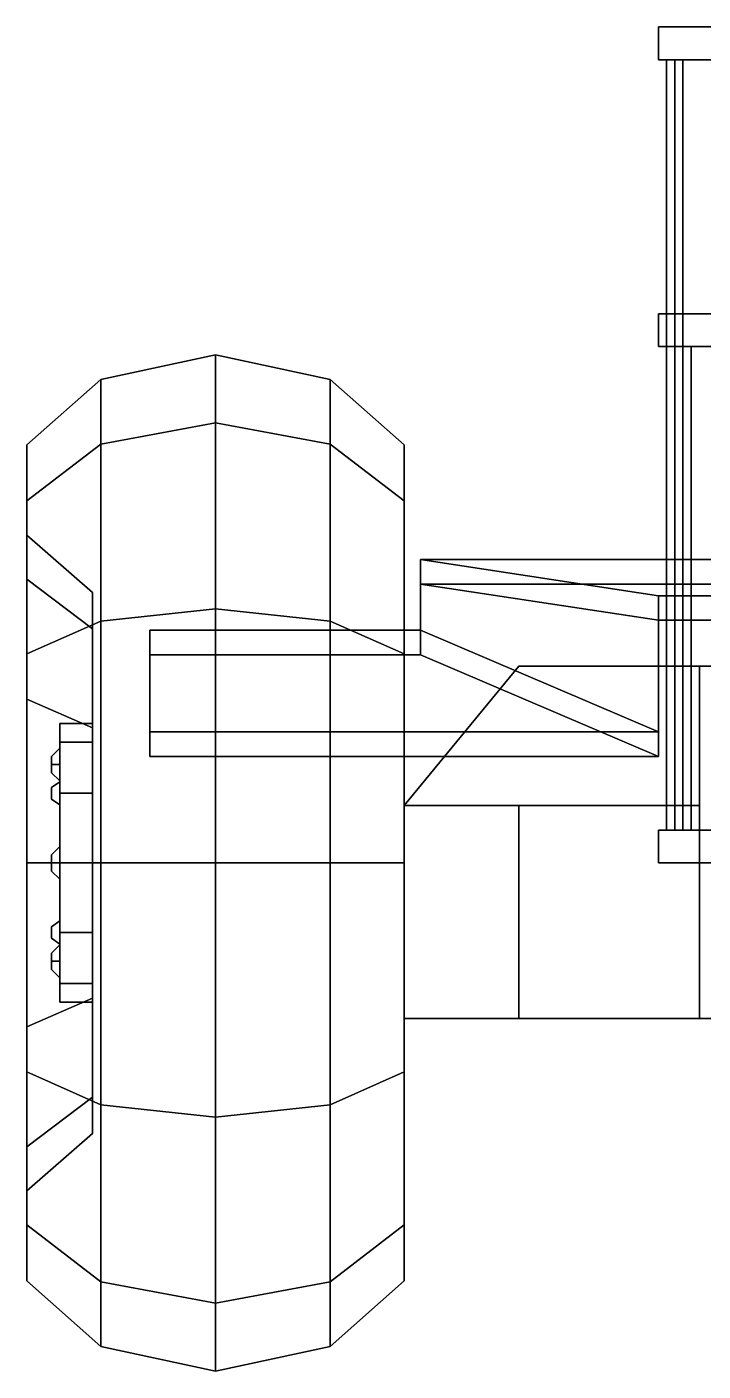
# Model space of a CAD drawing. Header units: millimetres. Extents: x -1.2 to 1.2, y -7.7 to 11.6.
# Drawn here: x -1.22 to -0.395, y -0.62 to 1.02 of the extents above; entities that cross this region are included whole.
import ezdxf

# ---------------------------------------------------------------- set-up
doc = ezdxf.new("R2010")
doc.units = ezdxf.units.MM
for name, color, linetype in [('CYLYNDER1', 1, 'Continuous'), ('turret', 2, 'Continuous'), ('wheels', 2, 'Continuous')]:
    doc.layers.add(name, color=color, linetype=linetype)

msp = doc.modelspace()

# ---------------------------------------------------------------- linework, layer by layer
for points in [[(-0.76, 0.07, 0.56), (-0.76, 0.07, 0.6), (-0.62, 0.24, 0.6), (-0.62, 0.24, 0.56)], [(-0.4, 0.24, 0.56), (-0.4, 0.07, 0.56), (-0.76, 0.07, 0.56), (-0.62, 0.24, 0.56)], [(-0.62, 0.24, 0.6), (-0.76, 0.07, 0.6), (-0.4, 0.07, 0.6), (-0.4, 0.24, 0.6)], [(-0.62, 0.24, 0.56), (-0.62, 0.24, 0.6), (-0.4, 0.24, 0.6), (-0.4, 0.24, 0.56)], [(-0.4, 0.24, 0.38), (-0.4, 0.07, 0.38), (-0.4, 0.07, 0.56), (-0.4, 0.24, 0.56)], [(0.14, 0.24, 0.47), (0.4, 0.24, 0.38), (-0.4, 0.24, 0.38), (-0.14, 0.24, 0.47)], [(0.4, 0.24, 0.38), (0.4, -0.19, 0.38), (-0.4, -0.19, 0.38), (-0.4, 0.24, 0.38)], [(-0.4, 0.24, 0.79), (-0.4, -0.19, 0.79), (0.4, -0.19, 0.79), (0.4, 0.24, 0.79)], [(-0.4, 0.24, 0.6), (-0.4, 0.07, 0.6), (-0.4, 0.07, 0.76), (-0.4, 0.24, 0.79)], [(-0.4, 0.07, 0.76), (-0.4, -0.19, 0.76), (-0.4, -0.19, 0.79), (-0.4, 0.24, 0.79)], [(0.4, 0.24, 0.79), (0.14, 0.24, 0.66), (-0.14, 0.24, 0.66), (-0.4, 0.24, 0.79)], [(-0.14, 0.24, 0.47), (-0.4, 0.24, 0.38), (-0.4, 0.24, 0.79), (-0.14, 0.24, 0.66)], [(-0.76, 0.07, 0.45), (-0.76, 0.07, 0.69), (-0.62, 0.07, 0.76), (-0.62, 0.07, 0.38)], [(-0.76, -0.19, 0.45), (-0.76, -0.19, 0.69), (-0.76, 0.07, 0.69), (-0.76, 0.07, 0.45)], [(-0.76, 0.07, 0.69), (-0.76, -0.19, 0.69), (-0.62, -0.19, 0.76), (-0.62, 0.07, 0.76)], [(-0.62, 0.07, 0.38), (-0.62, -0.19, 0.38), (-0.76, -0.19, 0.45), (-0.76, 0.07, 0.45)], [(-0.62, 0.07, 0.38), (-0.62, 0.07, 0.76), (-0.4, 0.07, 0.76), (-0.4, 0.07, 0.38)], [(-0.62, 0.07, 0.76), (-0.62, -0.19, 0.76), (-0.4, -0.19, 0.76), (-0.4, 0.07, 0.76)], [(-0.4, 0.07, 0.38), (-0.4, -0.19, 0.38), (-0.62, -0.19, 0.38), (-0.62, 0.07, 0.38)], [(-0.62, -0.19, 0.38), (-0.62, -0.19, 0.76), (-0.76, -0.19, 0.69), (-0.76, -0.19, 0.45)], [(-0.4, -0.19, 0.38), (-0.4, -0.19, 0.76), (-0.62, -0.19, 0.76), (-0.62, -0.19, 0.38)], [(-0.4, -0.19, 0.79), (-0.4, -0.19, 0.38), (0.4, -0.19, 0.38), (0.4, -0.19, 0.79)]]:
    msp.add_3dface(points)
at = {"layer": 'CYLYNDER1'}
for points in [[(-0.2511, 1.02, 1.4377), (-0.23, 1.02, 1.4255), (-0.45, 1.02, 1.2983), (-0.45, 1.02, 1.3217)], [(-0.23, 1.02, 1.4255), (-0.23, 1.02, 1.1945), (-0.2511, 1.02, 1.1823), (-0.45, 1.02, 1.2983)], [(-0.45, 1.02, 1.3217), (-0.45, 0.98, 1.3217), (-0.2511, 0.98, 1.4377), (-0.2511, 1.02, 1.4377)], [(-0.45, 1.02, 1.2983), (-0.45, 0.98, 1.2983), (-0.45, 0.98, 1.3217), (-0.45, 1.02, 1.3217)], [(-0.2511, 1.02, 1.1823), (-0.2511, 0.98, 1.1823), (-0.45, 0.98, 1.2983), (-0.45, 1.02, 1.2983)], [(-0.23, 0.98, 1.4255), (-0.2511, 0.98, 1.4377), (-0.45, 0.98, 1.3217), (-0.45, 0.98, 1.2983)], [(-0.23, 0.98, 1.1945), (-0.23, 0.98, 1.4255), (-0.45, 0.98, 1.2983), (-0.2511, 0.98, 1.1823)], [(-0.43, 0.98, 1.32), (-0.44, 0.98, 1.31), (-0.44, 0.04, 1.31), (-0.43, 0.04, 1.32)], [(-0.44, 0.98, 1.31), (-0.43, 0.98, 1.3), (-0.43, 0.04, 1.3), (-0.44, 0.04, 1.31)], [(-0.42, 0.98, 1.31), (-0.43, 0.98, 1.32), (-0.43, 0.04, 1.32), (-0.42, 0.04, 1.31)], [(-0.43, 0.98, 1.3), (-0.42, 0.98, 1.31), (-0.42, 0.04, 1.31), (-0.43, 0.04, 1.3)], [(-0.45, 0.67, 1.3217), (-0.45, 0.63, 1.3217), (-0.2511, 0.63, 1.4377), (-0.2511, 0.67, 1.4377)], [(-0.2511, 0.67, 1.4377), (-0.23, 0.67, 1.4255), (-0.45, 0.67, 1.2983), (-0.45, 0.67, 1.3217)], [(-0.23, 0.67, 1.4255), (-0.23, 0.67, 1.1945), (-0.2511, 0.67, 1.1823), (-0.45, 0.67, 1.2983)], [(-0.2511, 0.67, 1.1823), (-0.2511, 0.63, 1.1823), (-0.45, 0.63, 1.2983), (-0.45, 0.67, 1.2983)], [(-0.45, 0.67, 1.2983), (-0.45, 0.63, 1.2983), (-0.45, 0.63, 1.3217), (-0.45, 0.67, 1.3217)], [(-0.23, 0.63, 1.4255), (-0.2511, 0.63, 1.4377), (-0.45, 0.63, 1.3217), (-0.45, 0.63, 1.2983)], [(-0.23, 0.63, 1.1945), (-0.23, 0.63, 1.4255), (-0.45, 0.63, 1.2983), (-0.2511, 0.63, 1.1823)], [(-0.3807, 0.63, 1.3807), (-0.41, 0.63, 1.31), (-0.41, 0.04, 1.31), (-0.3807, 0.04, 1.3807)], [(-0.41, 0.63, 1.31), (-0.3807, 0.63, 1.2393), (-0.3807, 0.04, 1.2393), (-0.41, 0.04, 1.31)], [(-0.45, 0.04, 1.3217), (-0.45, 0, 1.3217), (-0.2511, 0, 1.4377), (-0.2511, 0.04, 1.4377)], [(-0.23, 0.04, 1.4255), (-0.23, 0.04, 1.1945), (-0.2511, 0.04, 1.1823), (-0.45, 0.04, 1.2983)], [(-0.2511, 0.04, 1.4377), (-0.23, 0.04, 1.4255), (-0.45, 0.04, 1.2983), (-0.45, 0.04, 1.3217)], [(-0.2511, 0.04, 1.1823), (-0.2511, 0, 1.1823), (-0.45, 0, 1.2983), (-0.45, 0.04, 1.2983)], [(-0.45, 0.04, 1.2983), (-0.45, 0, 1.2983), (-0.45, 0, 1.3217), (-0.45, 0.04, 1.3217)], [(-0.23, 0, 1.1945), (-0.23, 0, 1.4255), (-0.45, 0, 1.2983), (-0.2511, 0, 1.1823)], [(-0.23, 0, 1.4255), (-0.2511, 0, 1.4377), (-0.45, 0, 1.3217), (-0.45, 0, 1.2983)]]:
    msp.add_3dface(points, dxfattribs=at)
at = {"layer": 'turret'}
for points in [[(-0.34, 0.37, 0.79), (-0.34, 0.34, 0.79), (-0.74, 0.34, 0.79), (-0.74, 0.37, 0.79)], [(-0.34, 0.326, 1.01), (-0.34, 0.37, 0.79), (-0.74, 0.37, 0.79), (-0.45, 0.326, 1.01)], [(-0.45, 0.16, 1.84), (-0.45, 0.326, 1.01), (-0.74, 0.37, 0.79), (-0.74, 0.284, 1.22)], [(-0.74, 0.37, 0.79), (-0.74, 0.34, 0.79), (-0.74, 0.254, 1.22), (-0.74, 0.284, 1.22)], [(-0.45, 0.296, 1.01), (-0.74, 0.34, 0.79), (-0.34, 0.34, 0.79), (-0.34, 0.296, 1.01)], [(-0.74, 0.254, 1.22), (-0.74, 0.34, 0.79), (-0.45, 0.296, 1.01), (-0.45, 0.13, 1.84)], [(-0.45, 0.13, 1.84), (-0.45, 0.296, 1.01), (-0.45, 0.326, 1.01), (-0.45, 0.16, 1.84)], [(-0.45, 0.296, 1.01), (-0.34, 0.296, 1.01), (-0.34, 0.326, 1.01), (-0.45, 0.326, 1.01)], [(-0.45, 0.16, 1.84), (-0.74, 0.284, 1.22), (-1.07, 0.284, 1.22), (-1.07, 0.16, 1.84)], [(-1.07, 0.284, 1.22), (-1.07, 0.254, 1.22), (-1.07, 0.13, 1.84), (-1.07, 0.16, 1.84)], [(-0.74, 0.284, 1.22), (-0.74, 0.254, 1.22), (-1.07, 0.254, 1.22), (-1.07, 0.284, 1.22)], [(-1.07, 0.13, 1.84), (-1.07, 0.254, 1.22), (-0.74, 0.254, 1.22), (-0.45, 0.13, 1.84)], [(-1.07, 0.16, 1.84), (-1.07, 0.13, 1.84), (-0.45, 0.13, 1.84), (-0.45, 0.16, 1.84)]]:
    msp.add_3dface(points, dxfattribs=at)
at = {"layer": 'wheels'}
for points in [[(-0.99, 0.5369, 0.91), (-0.99, 0.62, 0.6), (-1.13, 0.59, 0.6), (-1.13, 0.511, 0.895)], [(-0.99, 0.62, 0.6), (-0.99, 0.5369, 0.29), (-1.13, 0.511, 0.305), (-1.13, 0.59, 0.6)], [(-0.99, 0.62, 0.6), (-0.99, 0.5369, 0.91), (-0.85, 0.511, 0.895), (-0.85, 0.59, 0.6)], [(-0.99, 0.5369, 0.29), (-0.99, 0.62, 0.6), (-0.85, 0.59, 0.6), (-0.85, 0.511, 0.305)], [(-1.13, 0.511, 0.895), (-1.13, 0.59, 0.6), (-1.22, 0.51, 0.6), (-1.22, 0.4417, 0.855)], [(-1.13, 0.59, 0.6), (-1.13, 0.511, 0.305), (-1.22, 0.4417, 0.345), (-1.22, 0.51, 0.6)], [(-0.85, 0.59, 0.6), (-0.85, 0.511, 0.895), (-0.76, 0.4417, 0.855), (-0.76, 0.51, 0.6)], [(-0.85, 0.511, 0.305), (-0.85, 0.59, 0.6), (-0.76, 0.51, 0.6), (-0.76, 0.4417, 0.345)], [(-0.99, 0.31, 1.1369), (-0.99, 0.5369, 0.91), (-1.13, 0.511, 0.895), (-1.13, 0.295, 1.111)], [(-0.99, 0.5369, 0.29), (-0.99, 0.31, 0.0631), (-1.13, 0.295, 0.089), (-1.13, 0.511, 0.305)], [(-0.99, 0.5369, 0.91), (-0.99, 0.31, 1.1369), (-0.85, 0.295, 1.111), (-0.85, 0.511, 0.895)], [(-0.99, 0.31, 0.0631), (-0.99, 0.5369, 0.29), (-0.85, 0.511, 0.305), (-0.85, 0.295, 0.089)], [(-1.13, 0.295, 1.111), (-1.13, 0.511, 0.895), (-1.22, 0.4417, 0.855), (-1.22, 0.255, 1.0417)], [(-1.13, 0.511, 0.305), (-1.13, 0.295, 0.089), (-1.22, 0.255, 0.1583), (-1.22, 0.4417, 0.345)], [(-1.22, 0.4417, 0.855), (-1.22, 0.51, 0.6), (-1.22, 0.4, 0.6), (-1.22, 0.3464, 0.8)], [(-1.22, 0.51, 0.6), (-1.22, 0.4417, 0.345), (-1.22, 0.3464, 0.4), (-1.22, 0.4, 0.6)], [(-0.85, 0.511, 0.895), (-0.85, 0.295, 1.111), (-0.76, 0.255, 1.0417), (-0.76, 0.4417, 0.855)], [(-0.85, 0.295, 0.089), (-0.85, 0.511, 0.305), (-0.76, 0.4417, 0.345), (-0.76, 0.255, 0.1583)], [(-0.76, 0.4417, 0.855), (-0.76, -0.51, 0.6), (-0.76, -0.4417, 0.345), (-0.76, 0.51, 0.6)], [(-0.76, 0.51, 0.6), (-0.76, -0.4417, 0.345), (-0.76, -0.255, 0.1583), (-0.76, 0.4417, 0.345)], [(-1.22, 0.255, 1.0417), (-1.22, 0.4417, 0.855), (-1.22, 0.3464, 0.8), (-1.22, 0.2, 0.9464)], [(-1.22, 0.4417, 0.345), (-1.22, 0.255, 0.1583), (-1.22, 0.2, 0.2536), (-1.22, 0.3464, 0.4)], [(-0.76, 0.255, 1.0417), (-0.76, -0.4417, 0.855), (-0.76, -0.51, 0.6), (-0.76, 0.4417, 0.855)], [(-0.76, 0.4417, 0.345), (-0.76, -0.255, 0.1583), (-0.76, 0, 0.09), (-0.76, 0.255, 0.1583)], [(-1.22, 0.3464, 0.8), (-1.22, 0.4, 0.6), (-1.14, 0.33, 0.6), (-1.14, 0.2858, 0.765)], [(-1.22, 0.4, 0.6), (-1.22, 0.3464, 0.4), (-1.14, 0.2858, 0.435), (-1.14, 0.33, 0.6)], [(-1.22, 0.2, 0.9464), (-1.22, 0.3464, 0.8), (-1.14, 0.2858, 0.765), (-1.14, 0.165, 0.8858)], [(-1.22, 0.3464, 0.4), (-1.22, 0.2, 0.2536), (-1.14, 0.165, 0.3142), (-1.14, 0.2858, 0.435)], [(-1.14, 0.2858, 0.765), (-1.14, 0.33, 0.6), (-1.14, 0.17, 0.6), (-1.14, 0.1472, 0.685)], [(-1.14, 0.33, 0.6), (-1.14, 0.2858, 0.435), (-1.14, 0.1472, 0.515), (-1.14, 0.17, 0.6)], [(-0.99, 0, 1.22), (-0.99, 0.31, 1.1369), (-1.13, 0.295, 1.111), (-1.13, 0, 1.19)], [(-0.99, 0.31, 0.0631), (-0.99, 0, -0.02), (-1.13, 0, 0.01), (-1.13, 0.295, 0.089)], [(-0.99, 0.31, 1.1369), (-0.99, 0, 1.22), (-0.85, 0, 1.19), (-0.85, 0.295, 1.111)], [(-0.99, 0, -0.02), (-0.99, 0.31, 0.0631), (-0.85, 0.295, 0.089), (-0.85, 0, 0.01)], [(-1.13, 0, 1.19), (-1.13, 0.295, 1.111), (-1.22, 0.255, 1.0417), (-1.22, 0, 1.11)], [(-1.13, 0.295, 0.089), (-1.13, 0, 0.01), (-1.22, 0, 0.09), (-1.22, 0.255, 0.1583)], [(-1.14, 0.165, 0.8858), (-1.14, 0.2858, 0.765), (-1.14, 0.1472, 0.685), (-1.14, 0.085, 0.7472)], [(-1.14, 0.2858, 0.435), (-1.14, 0.165, 0.3142), (-1.14, 0.085, 0.4528), (-1.14, 0.1472, 0.515)], [(-0.85, 0.295, 1.111), (-0.85, 0, 1.19), (-0.76, 0, 1.11), (-0.76, 0.255, 1.0417)], [(-0.85, 0, 0.01), (-0.85, 0.295, 0.089), (-0.76, 0.255, 0.1583), (-0.76, 0, 0.09)], [(-1.22, 0, 1.11), (-1.22, 0.255, 1.0417), (-1.22, 0.2, 0.9464), (-1.22, 0, 1)], [(-1.22, 0.255, 0.1583), (-1.22, 0, 0.09), (-1.22, 0, 0.2), (-1.22, 0.2, 0.2536)], [(-0.76, 0, 1.11), (-0.76, -0.255, 1.0417), (-0.76, -0.4417, 0.855), (-0.76, 0.255, 1.0417)], [(-1.22, 0, 1), (-1.22, 0.2, 0.9464), (-1.14, 0.165, 0.8858), (-1.14, 0, 0.93)], [(-1.22, 0.2, 0.2536), (-1.22, 0, 0.2), (-1.14, 0, 0.27), (-1.14, 0.165, 0.3142)], [(-1.14, 0.1472, 0.685), (-1.14, 0.17, 0.6), (-1.18, 0.17, 0.6), (-1.18, 0.1472, 0.685)], [(-1.14, 0.17, 0.6), (-1.14, 0.1472, 0.515), (-1.18, 0.1472, 0.515), (-1.18, 0.17, 0.6)], [(-1.18, 0.1472, 0.685), (-1.18, 0.17, 0.6), (-1.18, 0.14, 0.6), (-1.18, 0.12, 0.62)], [(-1.18, 0.17, 0.6), (-1.18, 0.1472, 0.515), (-1.18, 0.12, 0.58), (-1.18, 0.14, 0.6)], [(-1.14, 0, 0.93), (-1.14, 0.165, 0.8858), (-1.14, 0.085, 0.7472), (-1.14, 0, 0.77)], [(-1.14, 0.165, 0.3142), (-1.14, 0, 0.27), (-1.14, 0, 0.43), (-1.14, 0.085, 0.4528)], [(-1.18, 0.14, 0.6), (-1.18, 0.12, 0.58), (-1.19, 0.12, 0.59), (-1.19, 0.13, 0.6)], [(-1.18, 0.12, 0.62), (-1.18, 0.14, 0.6), (-1.19, 0.13, 0.6), (-1.19, 0.12, 0.61)], [(-1.14, 0.085, 0.7472), (-1.14, 0.1472, 0.685), (-1.18, 0.1472, 0.685), (-1.18, 0.085, 0.7472)], [(-1.14, 0.1472, 0.515), (-1.14, 0.085, 0.4528), (-1.18, 0.085, 0.4528), (-1.18, 0.1472, 0.515)], [(-1.18, 0.1472, 0.685), (-1.18, 0.12, 0.62), (-1.18, 0.099, 0.6707)], [(-1.18, 0.1472, 0.515), (-1.18, 0.085, 0.4528), (-1.18, 0.099, 0.501)], [(-1.18, 0.1472, 0.515), (-1.18, 0.099, 0.501), (-1.18, 0.099, 0.5293), (-1.18, 0.12, 0.58)], [(-1.18, 0.099, 0.699), (-1.18, 0.1472, 0.685), (-1.18, 0.099, 0.6707)], [(-1.19, 0.13, 0.6), (-1.19, 0.12, 0.59), (-1.19, 0.11, 0.6), (-1.19, 0.12, 0.61)], [(-1.18, 0.1, 0.6), (-1.18, 0.12, 0.62), (-1.19, 0.12, 0.61), (-1.19, 0.11, 0.6)], [(-1.18, 0.12, 0.58), (-1.18, 0.1, 0.6), (-1.19, 0.11, 0.6), (-1.19, 0.12, 0.59)], [(-1.18, 0.099, 0.6707), (-1.18, 0.12, 0.62), (-1.18, 0.0707, 0.6707)], [(-1.18, 0.12, 0.58), (-1.18, 0.099, 0.5293), (-1.18, 0.0707, 0.5293), (-1.18, 0.1, 0.6)], [(-1.18, 0.12, 0.62), (-1.18, 0.1, 0.6), (-1.18, 0.0707, 0.6707)], [(-1.18, 0.0707, 0.699), (-1.18, 0.099, 0.699), (-1.19, 0.0919, 0.6919), (-1.19, 0.0778, 0.6919)], [(-1.18, 0.099, 0.699), (-1.18, 0.099, 0.6707), (-1.19, 0.0919, 0.6778), (-1.19, 0.0919, 0.6919)], [(-1.18, 0.099, 0.6707), (-1.18, 0.0707, 0.6707), (-1.19, 0.0778, 0.6778), (-1.19, 0.0919, 0.6778)], [(-1.18, 0.0707, 0.5293), (-1.18, 0.099, 0.5293), (-1.19, 0.0919, 0.5222), (-1.19, 0.0778, 0.5222)], [(-1.18, 0.099, 0.501), (-1.18, 0.0707, 0.501), (-1.19, 0.0778, 0.5081), (-1.19, 0.0919, 0.5081)], [(-1.18, 0.099, 0.5293), (-1.18, 0.099, 0.501), (-1.19, 0.0919, 0.5081), (-1.19, 0.0919, 0.5222)], [(-1.18, 0.1, 0.6), (-1.18, 0.0707, 0.5293), (-1.18, 0, 0.5), (-1.18, 0.0707, 0.6707)], [(-1.18, 0.085, 0.7472), (-1.18, 0.099, 0.699), (-1.18, 0.0707, 0.699), (-1.18, 0.02, 0.72)], [(-1.18, 0.099, 0.501), (-1.18, 0.085, 0.4528), (-1.18, 0.0707, 0.501)], [(-1.19, 0.0778, 0.6919), (-1.19, 0.0919, 0.6919), (-1.19, 0.0919, 0.6778), (-1.19, 0.0778, 0.6778)], [(-1.19, 0.0919, 0.5222), (-1.19, 0.0919, 0.5081), (-1.19, 0.0778, 0.5081), (-1.19, 0.0778, 0.5222)], [(-1.14, 0, 0.77), (-1.14, 0.085, 0.7472), (-1.18, 0.085, 0.7472), (-1.18, 0, 0.77)], [(-1.14, 0.085, 0.4528), (-1.14, 0, 0.43), (-1.18, 0, 0.43), (-1.18, 0.085, 0.4528)], [(-1.18, 0, 0.77), (-1.18, 0.085, 0.7472), (-1.18, 0.02, 0.72), (-1.18, 0, 0.74)], [(-1.18, 0.085, 0.4528), (-1.18, 0.02, 0.48), (-1.18, 0.0707, 0.501)], [(-1.18, 0.085, 0.4528), (-1.18, 0, 0.43), (-1.18, 0, 0.46), (-1.18, 0.02, 0.48)], [(-1.18, 0.0707, 0.6707), (-1.18, 0.0707, 0.699), (-1.19, 0.0778, 0.6919), (-1.19, 0.0778, 0.6778)], [(-1.18, 0.0707, 0.501), (-1.18, 0.0707, 0.5293), (-1.19, 0.0778, 0.5222), (-1.19, 0.0778, 0.5081)], [(-1.18, 0.02, 0.72), (-1.18, 0.0707, 0.699), (-1.18, 0.0707, 0.6707), (-1.18, 0, 0.7)], [(-1.18, 0.0707, 0.501), (-1.18, 0.02, 0.48), (-1.18, 0.0707, 0.5293)], [(-1.18, 0.02, 0.48), (-1.18, 0, 0.5), (-1.18, 0.0707, 0.5293)], [(-1.18, 0.0707, 0.6707), (-1.18, 0, 0.5), (-1.18, -0.0707, 0.5293), (-1.18, 0, 0.7)], [(-1.18, 0, 0.74), (-1.18, 0.02, 0.72), (-1.19, 0.01, 0.72), (-1.19, 0, 0.73)], [(-1.18, 0.02, 0.72), (-1.18, 0, 0.7), (-1.19, 0, 0.71), (-1.19, 0.01, 0.72)], [(-1.18, 0, 0.5), (-1.18, 0.02, 0.48), (-1.19, 0.01, 0.48), (-1.19, 0, 0.49)], [(-1.18, 0.02, 0.48), (-1.18, 0, 0.46), (-1.19, 0, 0.47), (-1.19, 0.01, 0.48)], [(-1.22, 0, 0.2), (-1.22, -0.2, 0.2536), (-1.14, -0.165, 0.3142), (-1.14, 0, 0.27)], [(-1.13, 0, 0.01), (-1.13, -0.295, 0.089), (-1.22, -0.255, 0.1583), (-1.22, 0, 0.09)], [(-1.22, 0, 0.09), (-1.22, -0.255, 0.1583), (-1.22, -0.2, 0.2536), (-1.22, 0, 0.2)], [(-1.22, -0.255, 1.0417), (-1.22, 0, 1.11), (-1.22, 0, 1), (-1.22, -0.2, 0.9464)], [(-1.19, 0, 0.73), (-1.19, 0.01, 0.72), (-1.19, 0, 0.71), (-1.19, -0.01, 0.72)], [(-1.19, 0, 0.47), (-1.19, -0.01, 0.48), (-1.19, 0, 0.49), (-1.19, 0.01, 0.48)], [(-1.18, -0.02, 0.72), (-1.18, 0, 0.74), (-1.19, 0, 0.73), (-1.19, -0.01, 0.72)], [(-1.18, 0, 0.7), (-1.18, -0.02, 0.72), (-1.19, -0.01, 0.72), (-1.19, 0, 0.71)], [(-1.18, -0.02, 0.48), (-1.18, 0, 0.5), (-1.19, 0, 0.49), (-1.19, -0.01, 0.48)], [(-1.18, 0, 0.46), (-1.18, -0.02, 0.48), (-1.19, -0.01, 0.48), (-1.19, 0, 0.47)], [(-1.14, -0.085, 0.7472), (-1.14, 0, 0.77), (-1.18, 0, 0.77), (-1.18, -0.085, 0.7472)], [(-1.14, 0, 0.43), (-1.14, -0.085, 0.4528), (-1.18, -0.085, 0.4528), (-1.18, 0, 0.43)], [(-1.18, -0.085, 0.7472), (-1.18, 0, 0.77), (-1.18, 0, 0.74), (-1.18, -0.02, 0.72)], [(-1.18, -0.02, 0.48), (-1.18, -0.0707, 0.501), (-1.18, -0.0707, 0.5293), (-1.18, 0, 0.5)], [(-1.18, 0, 0.43), (-1.18, -0.085, 0.4528), (-1.18, -0.02, 0.48), (-1.18, 0, 0.46)], [(-1.18, -0.0707, 0.6707), (-1.18, -0.02, 0.72), (-1.18, 0, 0.7)], [(-1.18, 0, 0.7), (-1.18, -0.0707, 0.5293), (-1.18, -0.1, 0.6), (-1.18, -0.0707, 0.6707)], [(-1.14, 0, 0.27), (-1.14, -0.165, 0.3142), (-1.14, -0.085, 0.4528), (-1.14, 0, 0.43)], [(-1.14, -0.165, 0.8858), (-1.14, 0, 0.93), (-1.14, 0, 0.77), (-1.14, -0.085, 0.7472)], [(-0.99, 0, -0.02), (-0.99, -0.31, 0.0631), (-1.13, -0.295, 0.089), (-1.13, 0, 0.01)], [(-0.99, 0, 1.22), (-0.99, -0.31, 1.1369), (-0.85, -0.295, 1.111), (-0.85, 0, 1.19)], [(-0.85, 0, 1.19), (-0.85, -0.295, 1.111), (-0.76, -0.255, 1.0417), (-0.76, 0, 1.11)], [(-1.22, -0.2, 0.9464), (-1.22, 0, 1), (-1.14, 0, 0.93), (-1.14, -0.165, 0.8858)], [(-1.13, -0.295, 1.111), (-1.13, 0, 1.19), (-1.22, 0, 1.11), (-1.22, -0.255, 1.0417)], [(-0.99, -0.31, 1.1369), (-0.99, 0, 1.22), (-1.13, 0, 1.19), (-1.13, -0.295, 1.111)], [(-0.99, -0.31, 0.0631), (-0.99, 0, -0.02), (-0.85, 0, 0.01), (-0.85, -0.295, 0.089)], [(-0.85, -0.295, 0.089), (-0.85, 0, 0.01), (-0.76, 0, 0.09), (-0.76, -0.255, 0.1583)], [(-1.18, -0.085, 0.4528), (-1.18, -0.099, 0.501), (-1.18, -0.0707, 0.501), (-1.18, -0.02, 0.48)], [(-1.18, -0.0707, 0.699), (-1.18, -0.02, 0.72), (-1.18, -0.0707, 0.6707)], [(-1.18, -0.085, 0.7472), (-1.18, -0.02, 0.72), (-1.18, -0.0707, 0.699)], [(-1.18, -0.0707, 0.5293), (-1.18, -0.0707, 0.501), (-1.19, -0.0778, 0.5081), (-1.19, -0.0778, 0.5222)], [(-1.18, -0.099, 0.5293), (-1.18, -0.0707, 0.5293), (-1.19, -0.0778, 0.5222), (-1.19, -0.0919, 0.5222)], [(-1.18, -0.0707, 0.501), (-1.18, -0.099, 0.501), (-1.19, -0.0919, 0.5081), (-1.19, -0.0778, 0.5081)], [(-1.18, -0.0707, 0.6707), (-1.18, -0.099, 0.6707), (-1.19, -0.0919, 0.6778), (-1.19, -0.0778, 0.6778)], [(-1.18, -0.0707, 0.699), (-1.18, -0.0707, 0.6707), (-1.19, -0.0778, 0.6778), (-1.19, -0.0778, 0.6919)], [(-1.18, -0.099, 0.699), (-1.18, -0.0707, 0.699), (-1.19, -0.0778, 0.6919), (-1.19, -0.0919, 0.6919)], [(-1.19, -0.0778, 0.5081), (-1.19, -0.0919, 0.5081), (-1.19, -0.0919, 0.5222), (-1.19, -0.0778, 0.5222)], [(-1.19, -0.0919, 0.6778), (-1.19, -0.0919, 0.6919), (-1.19, -0.0778, 0.6919), (-1.19, -0.0778, 0.6778)], [(-1.18, -0.099, 0.5293), (-1.18, -0.12, 0.58), (-1.18, -0.0707, 0.5293)], [(-1.18, -0.12, 0.62), (-1.18, -0.099, 0.6707), (-1.18, -0.0707, 0.6707), (-1.18, -0.1, 0.6)], [(-1.18, -0.099, 0.699), (-1.18, -0.085, 0.7472), (-1.18, -0.0707, 0.699)], [(-1.18, -0.0707, 0.5293), (-1.18, -0.12, 0.58), (-1.18, -0.1, 0.6)], [(-1.18, -0.099, 0.501), (-1.18, -0.099, 0.5293), (-1.19, -0.0919, 0.5222), (-1.19, -0.0919, 0.5081)], [(-1.18, -0.099, 0.6707), (-1.18, -0.099, 0.699), (-1.19, -0.0919, 0.6919), (-1.19, -0.0919, 0.6778)], [(-1.14, -0.1472, 0.685), (-1.14, -0.085, 0.7472), (-1.18, -0.085, 0.7472), (-1.18, -0.1472, 0.685)], [(-1.14, -0.085, 0.4528), (-1.14, -0.1472, 0.515), (-1.18, -0.1472, 0.515), (-1.18, -0.085, 0.4528)], [(-1.18, -0.085, 0.4528), (-1.18, -0.1472, 0.515), (-1.18, -0.099, 0.501)], [(-1.18, -0.1472, 0.685), (-1.18, -0.085, 0.7472), (-1.18, -0.099, 0.699)], [(-1.14, -0.165, 0.3142), (-1.14, -0.2858, 0.435), (-1.14, -0.1472, 0.515), (-1.14, -0.085, 0.4528)], [(-1.14, -0.2858, 0.765), (-1.14, -0.165, 0.8858), (-1.14, -0.085, 0.7472), (-1.14, -0.1472, 0.685)], [(-1.18, -0.1, 0.6), (-1.18, -0.12, 0.58), (-1.19, -0.12, 0.59), (-1.19, -0.11, 0.6)], [(-1.18, -0.12, 0.62), (-1.18, -0.1, 0.6), (-1.19, -0.11, 0.6), (-1.19, -0.12, 0.61)], [(-1.19, -0.13, 0.6), (-1.19, -0.12, 0.61), (-1.19, -0.11, 0.6), (-1.19, -0.12, 0.59)], [(-1.18, -0.1472, 0.515), (-1.18, -0.12, 0.58), (-1.18, -0.099, 0.5293)], [(-1.18, -0.1472, 0.685), (-1.18, -0.099, 0.699), (-1.18, -0.099, 0.6707), (-1.18, -0.12, 0.62)], [(-1.18, -0.1472, 0.515), (-1.18, -0.099, 0.5293), (-1.18, -0.099, 0.501)], [(-1.18, -0.14, 0.6), (-1.18, -0.12, 0.62), (-1.19, -0.12, 0.61), (-1.19, -0.13, 0.6)], [(-1.18, -0.12, 0.58), (-1.18, -0.14, 0.6), (-1.19, -0.13, 0.6), (-1.19, -0.12, 0.59)], [(-1.18, -0.1472, 0.515), (-1.18, -0.17, 0.6), (-1.18, -0.14, 0.6), (-1.18, -0.12, 0.58)], [(-1.18, -0.17, 0.6), (-1.18, -0.1472, 0.685), (-1.18, -0.12, 0.62), (-1.18, -0.14, 0.6)], [(-1.14, -0.17, 0.6), (-1.14, -0.1472, 0.685), (-1.18, -0.1472, 0.685), (-1.18, -0.17, 0.6)], [(-1.14, -0.1472, 0.515), (-1.14, -0.17, 0.6), (-1.18, -0.17, 0.6), (-1.18, -0.1472, 0.515)], [(-1.14, -0.2858, 0.435), (-1.14, -0.33, 0.6), (-1.14, -0.17, 0.6), (-1.14, -0.1472, 0.515)], [(-1.14, -0.33, 0.6), (-1.14, -0.2858, 0.765), (-1.14, -0.1472, 0.685), (-1.14, -0.17, 0.6)], [(-1.22, -0.3464, 0.8), (-1.22, -0.2, 0.9464), (-1.14, -0.165, 0.8858), (-1.14, -0.2858, 0.765)], [(-1.22, -0.2, 0.2536), (-1.22, -0.3464, 0.4), (-1.14, -0.2858, 0.435), (-1.14, -0.165, 0.3142)], [(-1.22, -0.255, 0.1583), (-1.22, -0.4417, 0.345), (-1.22, -0.3464, 0.4), (-1.22, -0.2, 0.2536)], [(-1.22, -0.4417, 0.855), (-1.22, -0.255, 1.0417), (-1.22, -0.2, 0.9464), (-1.22, -0.3464, 0.8)], [(-1.13, -0.511, 0.895), (-1.13, -0.295, 1.111), (-1.22, -0.255, 1.0417), (-1.22, -0.4417, 0.855)], [(-1.13, -0.295, 0.089), (-1.13, -0.511, 0.305), (-1.22, -0.4417, 0.345), (-1.22, -0.255, 0.1583)], [(-0.85, -0.295, 1.111), (-0.85, -0.511, 0.895), (-0.76, -0.4417, 0.855), (-0.76, -0.255, 1.0417)], [(-0.85, -0.511, 0.305), (-0.85, -0.295, 0.089), (-0.76, -0.255, 0.1583), (-0.76, -0.4417, 0.345)], [(-1.22, -0.4, 0.6), (-1.22, -0.3464, 0.8), (-1.14, -0.2858, 0.765), (-1.14, -0.33, 0.6)], [(-1.22, -0.3464, 0.4), (-1.22, -0.4, 0.6), (-1.14, -0.33, 0.6), (-1.14, -0.2858, 0.435)], [(-0.99, -0.5369, 0.91), (-0.99, -0.31, 1.1369), (-1.13, -0.295, 1.111), (-1.13, -0.511, 0.895)], [(-0.99, -0.31, 0.0631), (-0.99, -0.5369, 0.29), (-1.13, -0.511, 0.305), (-1.13, -0.295, 0.089)], [(-0.99, -0.31, 1.1369), (-0.99, -0.5369, 0.91), (-0.85, -0.511, 0.895), (-0.85, -0.295, 1.111)], [(-0.99, -0.5369, 0.29), (-0.99, -0.31, 0.0631), (-0.85, -0.295, 0.089), (-0.85, -0.511, 0.305)], [(-1.22, -0.4417, 0.345), (-1.22, -0.51, 0.6), (-1.22, -0.4, 0.6), (-1.22, -0.3464, 0.4)], [(-1.22, -0.51, 0.6), (-1.22, -0.4417, 0.855), (-1.22, -0.3464, 0.8), (-1.22, -0.4, 0.6)], [(-1.13, -0.59, 0.6), (-1.13, -0.511, 0.895), (-1.22, -0.4417, 0.855), (-1.22, -0.51, 0.6)], [(-1.13, -0.511, 0.305), (-1.13, -0.59, 0.6), (-1.22, -0.51, 0.6), (-1.22, -0.4417, 0.345)], [(-0.85, -0.511, 0.895), (-0.85, -0.59, 0.6), (-0.76, -0.51, 0.6), (-0.76, -0.4417, 0.855)], [(-0.85, -0.59, 0.6), (-0.85, -0.511, 0.305), (-0.76, -0.4417, 0.345), (-0.76, -0.51, 0.6)], [(-0.99, -0.62, 0.6), (-0.99, -0.5369, 0.91), (-1.13, -0.511, 0.895), (-1.13, -0.59, 0.6)], [(-0.99, -0.5369, 0.29), (-0.99, -0.62, 0.6), (-1.13, -0.59, 0.6), (-1.13, -0.511, 0.305)], [(-0.99, -0.5369, 0.91), (-0.99, -0.62, 0.6), (-0.85, -0.59, 0.6), (-0.85, -0.511, 0.895)], [(-0.99, -0.62, 0.6), (-0.99, -0.5369, 0.29), (-0.85, -0.511, 0.305), (-0.85, -0.59, 0.6)]]:
    msp.add_3dface(points, dxfattribs=at)

doc.saveas('drawing.dxf')
